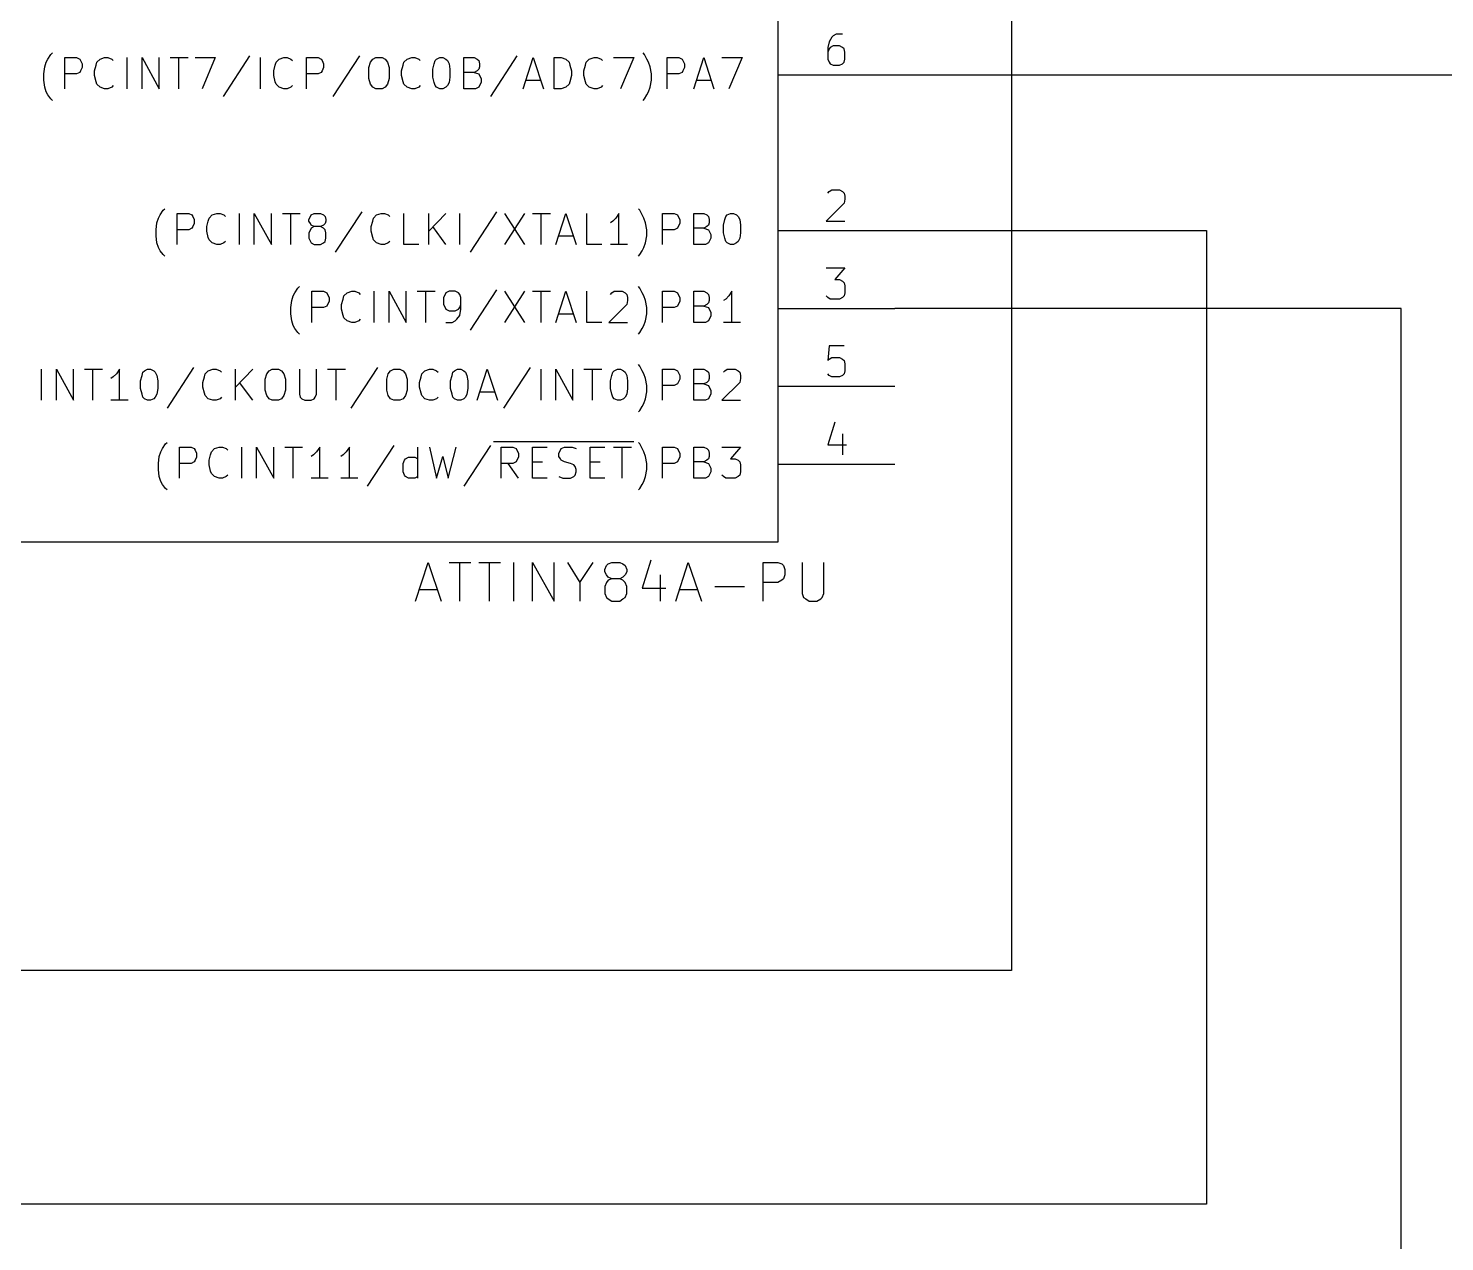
# Model space of a CAD drawing. Extents: x 10 to 287, y -200 to -10.
# Drawn here: x 186.39 to 232.56, y -132.03 to -92.47 of the extents above; entities that cross this region are included whole.
import ezdxf

# ---------------------------------------------------------------- set-up
doc = ezdxf.new("R2010")
doc.units = 0
doc.header["$MEASUREMENT"] = 0

msp = doc.modelspace()

# ---------------------------------------------------------------- linework, layer by layer
at = {"layer": 'Cyan 2'}
for p, q in [((186.919, -93.726), (186.969, -93.5736)), ((186.969, -93.5736), (187.02, -93.472)), ((187.02, -93.472), (187.122, -93.3196)), ((187.122, -93.3196), (187.173, -93.2688)), ((187.579, -94.4372), (187.579, -93.4212)), ((187.579, -93.4212), (187.96, -93.4212)), ((187.96, -93.4212), (188.062, -93.472)), ((188.062, -93.472), (188.087, -93.5228)), ((188.087, -93.5228), (188.138, -93.6244)), ((188.138, -93.6244), (188.138, -93.7514)), ((188.544, -93.853), (188.595, -93.6752)), ((188.595, -93.6752), (188.62, -93.5736)), ((188.62, -93.5736), (188.722, -93.472)), ((188.722, -93.472), (188.874, -93.4212)), ((188.874, -93.4212), (188.976, -93.4212)), ((188.976, -93.4212), (189.103, -93.472)), ((189.103, -93.472), (189.154, -93.5228)), ((189.611, -94.4372), (189.611, -93.4212)), ((190.094, -94.4372), (190.094, -93.4212)), ((190.094, -93.4212), (190.652, -94.4372)), ((190.652, -94.4372), (190.652, -93.4212)), ((191.008, -93.4212), (191.592, -93.4212)), ((191.287, -94.4372), (191.287, -93.4212)), ((191.821, -93.4212), (192.481, -93.4212)), ((192.481, -93.4212), (192.049, -94.4372)), ((193.599, -93.3704), (192.735, -94.6912)), ((193.954, -94.4372), (193.954, -93.4212)), ((194.386, -93.853), (194.437, -93.6752)), ((194.437, -93.6752), (194.462, -93.5736)), ((194.462, -93.5736), (194.564, -93.472)), ((194.564, -93.472), (194.716, -93.4212)), ((194.716, -93.4212), (194.818, -93.4212)), ((194.818, -93.4212), (194.945, -93.472)), ((194.945, -93.472), (194.996, -93.5228)), ((195.453, -94.4372), (195.453, -93.4212)), ((195.453, -93.4212), (195.834, -93.4212)), ((195.834, -93.4212), (195.936, -93.472)), ((195.936, -93.472), (195.961, -93.5228)), ((195.961, -93.5228), (196.012, -93.6244)), ((196.012, -93.6244), (196.012, -93.7514)), ((197.18, -93.3704), (196.317, -94.6912)), ((197.485, -93.7514), (197.536, -93.5736)), ((197.536, -93.5736), (197.612, -93.472)), ((197.612, -93.472), (197.714, -93.4212)), ((197.714, -93.4212), (197.917, -93.4212)), ((197.917, -93.4212), (198.018, -93.472)), ((198.018, -93.472), (198.095, -93.5736)), ((198.095, -93.5736), (198.145, -93.7514)), ((198.552, -93.853), (198.603, -93.6752)), ((198.603, -93.6752), (198.628, -93.5736)), ((198.628, -93.5736), (198.73, -93.472)), ((198.73, -93.472), (198.882, -93.4212)), ((198.882, -93.4212), (198.984, -93.4212)), ((198.984, -93.4212), (199.111, -93.472)), ((199.111, -93.472), (199.161, -93.5228)), ((199.568, -93.8022), (199.619, -93.6244)), ((199.619, -93.6244), (199.644, -93.5228)), ((199.644, -93.5228), (199.695, -93.472)), ((199.695, -93.472), (199.796, -93.4212)), ((199.796, -93.4212), (199.898, -93.4212)), ((199.898, -93.4212), (200, -93.472)), ((200, -93.472), (200.05, -93.5228)), ((200.05, -93.5228), (200.101, -93.6244)), ((200.101, -93.6244), (200.127, -93.8022)), ((200.584, -94.4372), (200.584, -93.4212)), ((200.584, -93.4212), (200.914, -93.4212)), ((200.914, -93.4212), (201.016, -93.472)), ((201.016, -93.472), (201.066, -93.5228)), ((201.066, -93.5228), (201.092, -93.6244)), ((201.092, -93.6244), (201.092, -93.726)), ((202.311, -93.3704), (201.447, -94.6912)), ((202.514, -94.4372), (202.844, -93.4212)), ((202.844, -93.4212), (203.175, -94.4372)), ((203.53, -94.4372), (203.53, -93.4212)), ((203.53, -93.4212), (203.759, -93.4212)), ((203.759, -93.4212), (203.911, -93.472)), ((203.911, -93.472), (204.013, -93.5736)), ((204.013, -93.5736), (204.038, -93.6752)), ((204.038, -93.6752), (204.089, -93.853)), ((204.495, -93.853), (204.546, -93.6752)), ((204.546, -93.6752), (204.572, -93.5736)), ((204.572, -93.5736), (204.673, -93.472)), ((204.673, -93.472), (204.826, -93.4212)), ((204.826, -93.4212), (204.927, -93.4212)), ((204.927, -93.4212), (205.054, -93.472)), ((205.054, -93.472), (205.105, -93.5228)), ((205.461, -93.4212), (206.121, -93.4212)), ((206.121, -93.4212), (205.689, -94.4372)), ((206.477, -93.3196), (206.426, -93.2688)), ((206.553, -93.472), (206.477, -93.3196)), ((206.604, -93.5736), (206.553, -93.472)), ((206.654, -93.726), (206.604, -93.5736)), ((207.213, -94.4372), (207.213, -93.4212)), ((207.213, -93.4212), (207.594, -93.4212)), ((207.594, -93.4212), (207.696, -93.472)), ((207.696, -93.472), (207.721, -93.5228)), ((207.721, -93.5228), (207.772, -93.6244)), ((207.772, -93.6244), (207.772, -93.7514)), ((208.077, -94.4372), (208.407, -93.4212)), ((208.407, -93.4212), (208.737, -94.4372)), ((208.991, -93.4212), (209.652, -93.4212)), ((209.652, -93.4212), (209.22, -94.4372)), ((186.893, -93.9546), (186.919, -93.726)), ((186.893, -94.1578), (186.893, -93.9546)), ((186.919, -94.3864), (186.893, -94.1578)), ((187.96, -93.9546), (187.579, -93.9546)), ((188.062, -93.9038), (187.96, -93.9546)), ((188.087, -93.853), (188.062, -93.9038)), ((188.138, -93.7514), (188.087, -93.853)), ((188.544, -94.0054), (188.544, -93.853)), ((188.595, -94.2086), (188.544, -94.0054)), ((194.386, -94.0054), (194.386, -93.853)), ((194.437, -94.2086), (194.386, -94.0054)), ((195.834, -93.9546), (195.453, -93.9546)), ((195.936, -93.9038), (195.834, -93.9546)), ((195.961, -93.853), (195.936, -93.9038)), ((196.012, -93.7514), (195.961, -93.853)), ((197.485, -94.107), (197.485, -93.7514)), ((197.536, -94.2848), (197.485, -94.107)), ((198.145, -94.107), (198.095, -94.2848)), ((198.145, -93.7514), (198.145, -94.107)), ((198.552, -94.0054), (198.552, -93.853)), ((198.603, -94.2086), (198.552, -94.0054)), ((199.568, -94.0562), (199.568, -93.8022)), ((199.619, -94.234), (199.568, -94.0562)), ((200.127, -94.0562), (200.101, -94.234)), ((200.127, -93.8022), (200.127, -94.0562)), ((200.914, -93.9038), (200.584, -93.9038)), ((201.016, -93.853), (200.914, -93.9038)), ((200.914, -93.9038), (201.066, -93.9546)), ((201.066, -93.8022), (201.016, -93.853)), ((201.092, -93.726), (201.066, -93.8022)), ((201.066, -93.9546), (201.092, -94.0054)), ((201.092, -94.0054), (201.143, -94.107)), ((201.143, -94.107), (201.143, -94.234)), ((202.616, -94.1578), (203.098, -94.1578)), ((204.089, -94.0054), (204.038, -94.2086)), ((204.089, -93.853), (204.089, -94.0054)), ((204.495, -94.0054), (204.495, -93.853)), ((204.546, -94.2086), (204.495, -94.0054)), ((206.705, -93.9546), (206.654, -93.726)), ((206.654, -94.3864), (206.705, -94.1578)), ((206.705, -94.1578), (206.705, -93.9546)), ((207.594, -93.9546), (207.213, -93.9546)), ((207.696, -93.9038), (207.594, -93.9546)), ((207.721, -93.853), (207.696, -93.9038)), ((207.772, -93.7514), (207.721, -93.853)), ((208.178, -94.1578), (208.661, -94.1578)), ((186.969, -94.5388), (186.919, -94.3864)), ((187.02, -94.6404), (186.969, -94.5388)), ((187.122, -94.7674), (187.02, -94.6404)), ((188.62, -94.2848), (188.595, -94.2086)), ((188.722, -94.3864), (188.62, -94.2848)), ((188.874, -94.4372), (188.722, -94.3864)), ((188.976, -94.4372), (188.874, -94.4372)), ((189.103, -94.3864), (188.976, -94.4372)), ((189.154, -94.3356), (189.103, -94.3864)), ((194.462, -94.2848), (194.437, -94.2086)), ((194.564, -94.3864), (194.462, -94.2848)), ((194.716, -94.4372), (194.564, -94.3864)), ((194.818, -94.4372), (194.716, -94.4372)), ((194.945, -94.3864), (194.818, -94.4372)), ((194.996, -94.3356), (194.945, -94.3864)), ((197.612, -94.3864), (197.536, -94.2848)), ((197.714, -94.4372), (197.612, -94.3864)), ((197.917, -94.4372), (197.714, -94.4372)), ((198.018, -94.3864), (197.917, -94.4372)), ((198.095, -94.2848), (198.018, -94.3864)), ((198.628, -94.2848), (198.603, -94.2086)), ((198.73, -94.3864), (198.628, -94.2848)), ((198.882, -94.4372), (198.73, -94.3864)), ((198.984, -94.4372), (198.882, -94.4372)), ((199.111, -94.3864), (198.984, -94.4372)), ((199.161, -94.3356), (199.111, -94.3864)), ((199.644, -94.3356), (199.619, -94.234)), ((199.695, -94.3864), (199.644, -94.3356)), ((199.796, -94.4372), (199.695, -94.3864)), ((199.898, -94.4372), (199.796, -94.4372)), ((200, -94.3864), (199.898, -94.4372)), ((200.05, -94.3356), (200, -94.3864)), ((200.101, -94.234), (200.05, -94.3356)), ((200.965, -94.4372), (200.584, -94.4372)), ((201.066, -94.3864), (200.965, -94.4372)), ((201.092, -94.3356), (201.066, -94.3864)), ((201.143, -94.234), (201.092, -94.3356)), ((203.759, -94.4372), (203.53, -94.4372)), ((203.911, -94.3864), (203.759, -94.4372)), ((204.013, -94.2848), (203.911, -94.3864)), ((204.038, -94.2086), (204.013, -94.2848)), ((204.572, -94.2848), (204.546, -94.2086)), ((204.673, -94.3864), (204.572, -94.2848)), ((204.826, -94.4372), (204.673, -94.3864)), ((204.927, -94.4372), (204.826, -94.4372)), ((205.054, -94.3864), (204.927, -94.4372)), ((205.105, -94.3356), (205.054, -94.3864)), ((206.477, -94.7674), (206.553, -94.6404)), ((206.553, -94.6404), (206.604, -94.5388)), ((206.604, -94.5388), (206.654, -94.3864)), ((187.173, -94.8182), (187.122, -94.7674)), ((206.426, -94.8182), (206.477, -94.7674)), ((190.576, -98.806), (190.627, -98.6536)), ((190.627, -98.6536), (190.678, -98.552)), ((190.678, -98.552), (190.779, -98.3996)), ((190.779, -98.3996), (190.83, -98.3488)), ((191.237, -99.5172), (191.237, -98.5012)), ((191.237, -98.5012), (191.618, -98.5012)), ((191.618, -98.5012), (191.719, -98.552)), ((191.719, -98.552), (191.745, -98.6028)), ((191.745, -98.6028), (191.795, -98.7044)), ((191.795, -98.7044), (191.795, -98.8314)), ((192.202, -98.933), (192.253, -98.7552)), ((192.253, -98.7552), (192.278, -98.6536)), ((192.278, -98.6536), (192.38, -98.552)), ((192.38, -98.552), (192.532, -98.5012)), ((192.532, -98.5012), (192.634, -98.5012)), ((192.634, -98.5012), (192.761, -98.552)), ((192.761, -98.552), (192.811, -98.6028)), ((193.269, -99.5172), (193.269, -98.5012)), ((193.751, -99.5172), (193.751, -98.5012)), ((193.751, -98.5012), (194.31, -99.5172)), ((194.31, -99.5172), (194.31, -98.5012)), ((194.666, -98.5012), (195.25, -98.5012)), ((194.945, -99.5172), (194.945, -98.5012)), ((195.529, -98.7044), (195.58, -98.6028)), ((195.529, -98.7552), (195.529, -98.7044)), ((195.58, -98.8314), (195.529, -98.7552)), ((195.58, -98.6028), (195.605, -98.552)), ((195.605, -98.552), (195.707, -98.5012)), ((195.707, -98.5012), (195.91, -98.5012)), ((195.91, -98.5012), (196.012, -98.552)), ((196.012, -98.552), (196.063, -98.6028)), ((196.063, -98.6028), (196.088, -98.7044)), ((196.088, -98.7552), (196.063, -98.8314)), ((196.088, -98.7044), (196.088, -98.7552)), ((197.256, -98.4504), (196.393, -99.7712)), ((197.561, -98.933), (197.612, -98.7552)), ((197.612, -98.7552), (197.637, -98.6536)), ((197.637, -98.6536), (197.739, -98.552)), ((197.739, -98.552), (197.891, -98.5012)), ((197.891, -98.5012), (197.993, -98.5012)), ((197.993, -98.5012), (198.12, -98.552)), ((198.12, -98.552), (198.171, -98.6028)), ((198.628, -99.5172), (198.628, -98.5012)), ((199.441, -99.5172), (199.441, -98.5012)), ((200, -98.5012), (199.441, -99.0854)), ((200.457, -99.5172), (200.457, -98.5012)), ((201.651, -98.4504), (200.787, -99.7712)), ((201.905, -98.5012), (202.565, -99.5172)), ((202.565, -98.5012), (201.905, -99.5172)), ((202.819, -98.5012), (203.403, -98.5012)), ((203.098, -99.5172), (203.098, -98.5012)), ((203.581, -99.5172), (203.911, -98.5012)), ((203.911, -98.5012), (204.241, -99.5172)), ((204.597, -99.5172), (204.597, -98.5012)), ((205.435, -98.7552), (205.359, -98.806)), ((205.537, -98.6536), (205.435, -98.7552)), ((205.638, -98.5012), (205.537, -98.6536)), ((205.638, -99.5172), (205.638, -98.5012)), ((206.324, -98.3996), (206.273, -98.3488)), ((206.4, -98.552), (206.324, -98.3996)), ((206.451, -98.6536), (206.4, -98.552)), ((206.502, -98.806), (206.451, -98.6536)), ((207.061, -99.5172), (207.061, -98.5012)), ((207.061, -98.5012), (207.442, -98.5012)), ((207.442, -98.5012), (207.543, -98.552)), ((207.543, -98.552), (207.569, -98.6028)), ((207.569, -98.6028), (207.62, -98.7044)), ((207.62, -98.7044), (207.62, -98.8314)), ((208.077, -99.5172), (208.077, -98.5012)), ((208.077, -98.5012), (208.407, -98.5012)), ((208.407, -98.5012), (208.509, -98.552)), ((208.509, -98.552), (208.559, -98.6028)), ((208.559, -98.6028), (208.585, -98.7044)), ((208.585, -98.7044), (208.585, -98.806)), ((209.042, -98.8822), (209.093, -98.7044)), ((209.093, -98.7044), (209.118, -98.6028)), ((209.118, -98.6028), (209.169, -98.552)), ((209.169, -98.552), (209.271, -98.5012)), ((209.271, -98.5012), (209.372, -98.5012)), ((209.372, -98.5012), (209.474, -98.552)), ((209.474, -98.552), (209.525, -98.6028)), ((209.525, -98.6028), (209.575, -98.7044)), ((209.575, -98.7044), (209.601, -98.8822)), ((190.551, -99.0346), (190.576, -98.806)), ((190.551, -99.2378), (190.551, -99.0346)), ((190.576, -99.4664), (190.551, -99.2378)), ((191.618, -99.0346), (191.237, -99.0346)), ((191.719, -98.9838), (191.618, -99.0346)), ((191.745, -98.933), (191.719, -98.9838)), ((191.795, -98.8314), (191.745, -98.933)), ((192.202, -99.0854), (192.202, -98.933)), ((192.253, -99.2886), (192.202, -99.0854)), ((195.58, -99.0346), (195.529, -99.1362)), ((195.529, -99.1362), (195.529, -99.314)), ((195.605, -98.8822), (195.58, -98.8314)), ((195.605, -98.9838), (195.58, -99.0346)), ((195.707, -98.933), (195.605, -98.8822)), ((195.707, -98.933), (195.605, -98.9838)), ((195.91, -98.933), (195.707, -98.933)), ((196.012, -98.8822), (195.91, -98.933)), ((196.012, -98.9838), (195.91, -98.933)), ((196.063, -98.8314), (196.012, -98.8822)), ((196.063, -99.0346), (196.012, -98.9838)), ((196.088, -99.1362), (196.063, -99.0346)), ((196.088, -99.314), (196.088, -99.1362)), ((197.561, -99.0854), (197.561, -98.933)), ((197.612, -99.2886), (197.561, -99.0854)), ((200, -99.5172), (199.568, -98.933)), ((203.683, -99.2378), (204.165, -99.2378)), ((206.553, -99.0346), (206.502, -98.806)), ((206.502, -99.4664), (206.553, -99.2378)), ((206.553, -99.2378), (206.553, -99.0346)), ((207.442, -99.0346), (207.061, -99.0346)), ((207.543, -98.9838), (207.442, -99.0346)), ((207.569, -98.933), (207.543, -98.9838)), ((207.62, -98.8314), (207.569, -98.933)), ((208.407, -98.9838), (208.077, -98.9838)), ((208.509, -98.933), (208.407, -98.9838)), ((208.407, -98.9838), (208.559, -99.0346)), ((208.559, -98.8822), (208.509, -98.933)), ((208.585, -98.806), (208.559, -98.8822)), ((208.559, -99.0346), (208.585, -99.0854)), ((208.585, -99.0854), (208.636, -99.187)), ((208.636, -99.187), (208.636, -99.314)), ((209.042, -99.1362), (209.042, -98.8822)), ((209.093, -99.314), (209.042, -99.1362)), ((209.601, -99.1362), (209.575, -99.314)), ((209.601, -98.8822), (209.601, -99.1362)), ((190.627, -99.6188), (190.576, -99.4664)), ((190.678, -99.7204), (190.627, -99.6188)), ((190.779, -99.8474), (190.678, -99.7204)), ((192.278, -99.3648), (192.253, -99.2886)), ((192.38, -99.4664), (192.278, -99.3648)), ((192.532, -99.5172), (192.38, -99.4664)), ((192.634, -99.5172), (192.532, -99.5172)), ((192.761, -99.4664), (192.634, -99.5172)), ((192.811, -99.4156), (192.761, -99.4664)), ((195.529, -99.314), (195.58, -99.4156)), ((195.58, -99.4156), (195.605, -99.4664)), ((195.605, -99.4664), (195.707, -99.5172)), ((195.707, -99.5172), (195.91, -99.5172)), ((195.91, -99.5172), (196.012, -99.4664)), ((196.012, -99.4664), (196.063, -99.4156)), ((196.063, -99.4156), (196.088, -99.314)), ((197.637, -99.3648), (197.612, -99.2886)), ((197.739, -99.4664), (197.637, -99.3648)), ((197.891, -99.5172), (197.739, -99.4664)), ((197.993, -99.5172), (197.891, -99.5172)), ((198.12, -99.4664), (197.993, -99.5172)), ((198.171, -99.4156), (198.12, -99.4664)), ((199.111, -99.5172), (198.628, -99.5172)), ((205.08, -99.5172), (204.597, -99.5172)), ((205.918, -99.5172), (205.359, -99.5172)), ((206.324, -99.8474), (206.4, -99.7204)), ((206.4, -99.7204), (206.451, -99.6188)), ((206.451, -99.6188), (206.502, -99.4664)), ((208.458, -99.5172), (208.077, -99.5172)), ((208.559, -99.4664), (208.458, -99.5172)), ((208.585, -99.4156), (208.559, -99.4664)), ((208.636, -99.314), (208.585, -99.4156)), ((209.118, -99.4156), (209.093, -99.314)), ((209.169, -99.4664), (209.118, -99.4156)), ((209.271, -99.5172), (209.169, -99.4664)), ((209.372, -99.5172), (209.271, -99.5172)), ((209.474, -99.4664), (209.372, -99.5172)), ((209.525, -99.4156), (209.474, -99.4664)), ((209.575, -99.314), (209.525, -99.4156)), ((190.83, -99.8982), (190.779, -99.8474)), ((206.273, -99.8982), (206.324, -99.8474)), ((195.021, -101.194), (195.072, -101.092)), ((195.072, -101.092), (195.174, -100.94)), ((195.174, -100.94), (195.224, -100.889)), ((195.631, -102.057), (195.631, -101.041)), ((195.631, -101.041), (196.012, -101.041)), ((196.012, -101.041), (196.113, -101.092)), ((196.113, -101.092), (196.139, -101.143)), ((196.672, -101.194), (196.774, -101.092)), ((196.774, -101.092), (196.926, -101.041)), ((196.926, -101.041), (197.028, -101.041)), ((197.028, -101.041), (197.155, -101.092)), ((197.155, -101.092), (197.206, -101.143)), ((197.663, -102.057), (197.663, -101.041)), ((198.145, -102.057), (198.145, -101.041)), ((198.145, -101.041), (198.704, -102.057)), ((198.704, -102.057), (198.704, -101.041)), ((199.06, -101.041), (199.644, -101.041)), ((199.339, -102.057), (199.339, -101.041)), ((200, -101.092), (199.974, -101.143)), ((200.101, -101.041), (200, -101.092)), ((200.304, -101.041), (200.101, -101.041)), ((200.406, -101.092), (200.304, -101.041)), ((200.457, -101.143), (200.406, -101.092)), ((201.651, -100.99), (200.787, -102.311)), ((201.905, -101.041), (202.565, -102.057)), ((202.565, -101.041), (201.905, -102.057)), ((202.819, -101.041), (203.403, -101.041)), ((203.098, -102.057), (203.098, -101.041)), ((203.581, -102.057), (203.911, -101.041)), ((203.911, -101.041), (204.241, -102.057)), ((204.597, -102.057), (204.597, -101.041)), ((205.359, -101.143), (205.41, -101.092)), ((205.41, -101.092), (205.486, -101.041)), ((205.486, -101.041), (205.74, -101.041)), ((205.74, -101.041), (205.842, -101.092)), ((205.842, -101.092), (205.892, -101.143)), ((206.324, -100.94), (206.273, -100.889)), ((206.4, -101.092), (206.324, -100.94)), ((206.451, -101.194), (206.4, -101.092)), ((207.061, -102.057), (207.061, -101.041)), ((207.061, -101.041), (207.442, -101.041)), ((207.442, -101.041), (207.543, -101.092)), ((207.543, -101.092), (207.569, -101.143)), ((208.077, -102.057), (208.077, -101.041)), ((208.077, -101.041), (208.407, -101.041)), ((208.407, -101.041), (208.509, -101.092)), ((208.509, -101.092), (208.559, -101.143)), ((209.321, -101.041), (209.22, -101.194)), ((209.321, -102.057), (209.321, -101.041)), ((194.945, -101.575), (194.97, -101.346)), ((194.97, -101.346), (195.021, -101.194)), ((196.113, -101.524), (196.012, -101.575)), ((196.139, -101.473), (196.113, -101.524)), ((196.139, -101.143), (196.19, -101.244)), ((196.19, -101.371), (196.139, -101.473)), ((196.19, -101.244), (196.19, -101.371)), ((196.596, -101.473), (196.647, -101.295)), ((196.596, -101.625), (196.596, -101.473)), ((196.647, -101.295), (196.672, -101.194)), ((199.974, -101.143), (199.923, -101.244)), ((199.923, -101.244), (199.923, -101.473)), ((199.923, -101.473), (199.974, -101.575)), ((200.482, -101.244), (200.457, -101.143)), ((200.457, -101.575), (200.482, -101.473)), ((200.482, -101.625), (200.482, -101.244)), ((205.892, -101.473), (205.308, -102.057)), ((205.892, -101.143), (205.918, -101.244)), ((205.918, -101.346), (205.892, -101.473)), ((205.918, -101.244), (205.918, -101.346)), ((206.502, -101.346), (206.451, -101.194)), ((206.553, -101.575), (206.502, -101.346)), ((207.543, -101.524), (207.442, -101.575)), ((207.569, -101.473), (207.543, -101.524)), ((207.569, -101.143), (207.62, -101.244)), ((207.62, -101.371), (207.569, -101.473)), ((207.62, -101.244), (207.62, -101.371)), ((208.407, -101.524), (208.077, -101.524)), ((208.509, -101.473), (208.407, -101.524)), ((208.407, -101.524), (208.559, -101.575)), ((208.559, -101.422), (208.509, -101.473)), ((208.559, -101.143), (208.585, -101.244)), ((208.585, -101.346), (208.559, -101.422)), ((208.585, -101.244), (208.585, -101.346)), ((209.118, -101.295), (209.042, -101.346)), ((209.22, -101.194), (209.118, -101.295)), ((194.945, -101.778), (194.945, -101.575)), ((194.97, -102.006), (194.945, -101.778)), ((195.021, -102.159), (194.97, -102.006)), ((196.012, -101.575), (195.631, -101.575)), ((196.647, -101.829), (196.596, -101.625)), ((196.672, -101.905), (196.647, -101.829)), ((196.774, -102.006), (196.672, -101.905)), ((196.926, -102.057), (196.774, -102.006)), ((197.155, -102.006), (197.028, -102.057)), ((197.206, -101.956), (197.155, -102.006)), ((199.974, -101.575), (200, -101.625)), ((200, -101.625), (200.101, -101.676)), ((200.101, -101.676), (200.304, -101.676)), ((200.203, -102.057), (200.304, -102.006)), ((200.304, -101.676), (200.406, -101.625)), ((200.304, -102.006), (200.355, -101.956)), ((200.355, -101.956), (200.457, -101.829)), ((200.406, -101.625), (200.457, -101.575)), ((200.457, -101.829), (200.482, -101.625)), ((203.683, -101.778), (204.165, -101.778)), ((206.451, -102.159), (206.502, -102.006)), ((206.502, -102.006), (206.553, -101.778)), ((206.553, -101.778), (206.553, -101.575)), ((207.442, -101.575), (207.061, -101.575)), ((208.559, -102.006), (208.458, -102.057)), ((208.559, -101.575), (208.585, -101.625)), ((208.585, -101.956), (208.559, -102.006)), ((208.585, -101.625), (208.636, -101.727)), ((208.636, -101.854), (208.585, -101.956)), ((208.636, -101.727), (208.636, -101.854)), ((195.072, -102.26), (195.021, -102.159)), ((195.174, -102.387), (195.072, -102.26)), ((195.224, -102.438), (195.174, -102.387)), ((197.028, -102.057), (196.926, -102.057)), ((200, -102.057), (200.203, -102.057)), ((205.08, -102.057), (204.597, -102.057)), ((205.308, -102.057), (205.918, -102.057)), ((206.273, -102.438), (206.324, -102.387)), ((206.324, -102.387), (206.4, -102.26)), ((206.4, -102.26), (206.451, -102.159)), ((208.458, -102.057), (208.077, -102.057)), ((209.601, -102.057), (209.042, -102.057)), ((186.817, -104.597), (186.817, -103.581)), ((187.3, -104.597), (187.3, -103.581)), ((187.3, -103.581), (187.858, -104.597)), ((187.858, -104.597), (187.858, -103.581)), ((188.214, -103.581), (188.798, -103.581)), ((188.493, -104.597), (188.493, -103.581)), ((189.154, -103.835), (189.078, -103.886)), ((189.255, -103.734), (189.154, -103.835)), ((189.357, -103.581), (189.255, -103.734)), ((189.357, -104.597), (189.357, -103.581)), ((190.043, -103.962), (190.094, -103.784)), ((190.094, -103.784), (190.119, -103.683)), ((190.119, -103.683), (190.17, -103.632)), ((190.17, -103.632), (190.271, -103.581)), ((190.271, -103.581), (190.373, -103.581)), ((190.373, -103.581), (190.475, -103.632)), ((190.475, -103.632), (190.525, -103.683)), ((190.525, -103.683), (190.576, -103.784)), ((190.576, -103.784), (190.602, -103.962)), ((191.77, -103.53), (190.906, -104.851)), ((192.075, -104.013), (192.126, -103.835)), ((192.126, -103.835), (192.151, -103.734)), ((192.151, -103.734), (192.253, -103.632)), ((192.253, -103.632), (192.405, -103.581)), ((192.405, -103.581), (192.507, -103.581)), ((192.507, -103.581), (192.634, -103.632)), ((192.634, -103.632), (192.684, -103.683)), ((193.142, -104.597), (193.142, -103.581)), ((193.7, -103.581), (193.142, -104.165)), ((194.107, -103.911), (194.158, -103.734)), ((194.158, -103.734), (194.234, -103.632)), ((194.234, -103.632), (194.335, -103.581)), ((194.335, -103.581), (194.539, -103.581)), ((194.539, -103.581), (194.64, -103.632)), ((194.64, -103.632), (194.716, -103.734)), ((194.716, -103.734), (194.767, -103.911)), ((195.224, -103.581), (195.224, -104.394)), ((195.783, -104.394), (195.783, -103.581)), ((196.139, -103.581), (196.723, -103.581)), ((196.418, -104.597), (196.418, -103.581)), ((197.764, -103.53), (196.901, -104.851)), ((198.069, -103.911), (198.12, -103.734)), ((198.12, -103.734), (198.196, -103.632)), ((198.196, -103.632), (198.298, -103.581)), ((198.298, -103.581), (198.501, -103.581)), ((198.501, -103.581), (198.603, -103.632)), ((198.603, -103.632), (198.679, -103.734)), ((198.679, -103.734), (198.73, -103.911)), ((199.136, -104.013), (199.187, -103.835)), ((199.187, -103.835), (199.212, -103.734)), ((199.212, -103.734), (199.314, -103.632)), ((199.314, -103.632), (199.466, -103.581)), ((199.466, -103.581), (199.568, -103.581)), ((199.568, -103.581), (199.695, -103.632)), ((199.695, -103.632), (199.746, -103.683)), ((200.152, -103.962), (200.203, -103.784)), ((200.203, -103.784), (200.228, -103.683)), ((200.228, -103.683), (200.279, -103.632)), ((200.279, -103.632), (200.381, -103.581)), ((200.381, -103.581), (200.482, -103.581)), ((200.482, -103.581), (200.584, -103.632)), ((200.584, -103.632), (200.635, -103.683)), ((200.635, -103.683), (200.685, -103.784)), ((200.685, -103.784), (200.711, -103.962)), ((201.016, -104.597), (201.346, -103.581)), ((201.346, -103.581), (201.676, -104.597)), ((202.743, -103.53), (201.879, -104.851)), ((203.098, -104.597), (203.098, -103.581)), ((203.581, -104.597), (203.581, -103.581)), ((203.581, -103.581), (204.14, -104.597)), ((204.14, -104.597), (204.14, -103.581)), ((204.495, -103.581), (205.08, -103.581)), ((204.775, -104.597), (204.775, -103.581)), ((205.359, -103.962), (205.41, -103.784)), ((205.41, -103.784), (205.435, -103.683)), ((205.435, -103.683), (205.486, -103.632)), ((205.486, -103.632), (205.588, -103.581)), ((205.588, -103.581), (205.689, -103.581)), ((205.689, -103.581), (205.791, -103.632)), ((205.791, -103.632), (205.842, -103.683)), ((205.842, -103.683), (205.892, -103.784)), ((205.892, -103.784), (205.918, -103.962)), ((206.324, -103.48), (206.273, -103.429)), ((206.4, -103.632), (206.324, -103.48)), ((206.451, -103.734), (206.4, -103.632)), ((206.502, -103.886), (206.451, -103.734)), ((207.061, -104.597), (207.061, -103.581)), ((207.061, -103.581), (207.442, -103.581)), ((207.442, -103.581), (207.543, -103.632)), ((207.543, -103.632), (207.569, -103.683)), ((207.569, -103.683), (207.62, -103.784)), ((207.62, -103.784), (207.62, -103.911)), ((208.077, -104.597), (208.077, -103.581)), ((208.077, -103.581), (208.407, -103.581)), ((208.407, -103.581), (208.509, -103.632)), ((208.509, -103.632), (208.559, -103.683)), ((208.559, -103.683), (208.585, -103.784)), ((208.585, -103.784), (208.585, -103.886)), ((209.042, -103.683), (209.093, -103.632)), ((209.093, -103.632), (209.169, -103.581)), ((209.169, -103.581), (209.423, -103.581)), ((209.423, -103.581), (209.525, -103.632)), ((209.525, -103.632), (209.575, -103.683)), ((209.575, -103.683), (209.601, -103.784)), ((209.601, -103.784), (209.601, -103.886)), ((190.043, -104.216), (190.043, -103.962)), ((190.094, -104.394), (190.043, -104.216)), ((190.602, -104.216), (190.576, -104.394)), ((190.602, -103.962), (190.602, -104.216)), ((192.075, -104.165), (192.075, -104.013)), ((192.126, -104.369), (192.075, -104.165)), ((193.7, -104.597), (193.269, -104.013)), ((194.107, -104.267), (194.107, -103.911)), ((194.158, -104.445), (194.107, -104.267)), ((194.767, -104.267), (194.716, -104.445)), ((194.767, -103.911), (194.767, -104.267)), ((198.069, -104.267), (198.069, -103.911)), ((198.12, -104.445), (198.069, -104.267)), ((198.73, -104.267), (198.679, -104.445)), ((198.73, -103.911), (198.73, -104.267)), ((199.136, -104.165), (199.136, -104.013)), ((199.187, -104.369), (199.136, -104.165)), ((200.152, -104.216), (200.152, -103.962)), ((200.203, -104.394), (200.152, -104.216)), ((200.711, -104.216), (200.685, -104.394)), ((200.711, -103.962), (200.711, -104.216)), ((201.117, -104.318), (201.6, -104.318)), ((205.359, -104.216), (205.359, -103.962)), ((205.41, -104.394), (205.359, -104.216)), ((205.918, -104.216), (205.892, -104.394)), ((205.918, -103.962), (205.918, -104.216)), ((206.553, -104.115), (206.502, -103.886)), ((206.502, -104.546), (206.553, -104.318)), ((206.553, -104.318), (206.553, -104.115)), ((207.442, -104.115), (207.061, -104.115)), ((207.543, -104.064), (207.442, -104.115)), ((207.569, -104.013), (207.543, -104.064)), ((207.62, -103.911), (207.569, -104.013)), ((208.407, -104.064), (208.077, -104.064)), ((208.509, -104.013), (208.407, -104.064)), ((208.407, -104.064), (208.559, -104.115)), ((208.559, -103.962), (208.509, -104.013)), ((208.585, -103.886), (208.559, -103.962)), ((208.559, -104.115), (208.585, -104.165)), ((208.585, -104.165), (208.636, -104.267)), ((208.636, -104.267), (208.636, -104.394)), ((209.575, -104.013), (208.991, -104.597)), ((209.601, -103.886), (209.575, -104.013)), ((189.636, -104.597), (189.078, -104.597)), ((190.119, -104.496), (190.094, -104.394)), ((190.17, -104.546), (190.119, -104.496)), ((190.271, -104.597), (190.17, -104.546)), ((190.373, -104.597), (190.271, -104.597)), ((190.475, -104.546), (190.373, -104.597)), ((190.525, -104.496), (190.475, -104.546)), ((190.576, -104.394), (190.525, -104.496)), ((192.151, -104.445), (192.126, -104.369)), ((192.253, -104.546), (192.151, -104.445)), ((192.405, -104.597), (192.253, -104.546)), ((192.507, -104.597), (192.405, -104.597)), ((192.634, -104.546), (192.507, -104.597)), ((192.684, -104.496), (192.634, -104.546)), ((194.234, -104.546), (194.158, -104.445)), ((194.335, -104.597), (194.234, -104.546)), ((194.539, -104.597), (194.335, -104.597)), ((194.64, -104.546), (194.539, -104.597)), ((194.716, -104.445), (194.64, -104.546)), ((195.224, -104.394), (195.25, -104.496)), ((195.25, -104.496), (195.301, -104.546)), ((195.301, -104.546), (195.402, -104.597)), ((195.402, -104.597), (195.605, -104.597)), ((195.605, -104.597), (195.707, -104.546)), ((195.707, -104.546), (195.732, -104.496)), ((195.732, -104.496), (195.783, -104.394)), ((198.196, -104.546), (198.12, -104.445)), ((198.298, -104.597), (198.196, -104.546)), ((198.501, -104.597), (198.298, -104.597)), ((198.603, -104.546), (198.501, -104.597)), ((198.679, -104.445), (198.603, -104.546)), ((199.212, -104.445), (199.187, -104.369)), ((199.314, -104.546), (199.212, -104.445)), ((199.466, -104.597), (199.314, -104.546)), ((199.568, -104.597), (199.466, -104.597)), ((199.695, -104.546), (199.568, -104.597)), ((199.746, -104.496), (199.695, -104.546)), ((200.228, -104.496), (200.203, -104.394)), ((200.279, -104.546), (200.228, -104.496)), ((200.381, -104.597), (200.279, -104.546)), ((200.482, -104.597), (200.381, -104.597)), ((200.584, -104.546), (200.482, -104.597)), ((200.635, -104.496), (200.584, -104.546)), ((200.685, -104.394), (200.635, -104.496)), ((205.435, -104.496), (205.41, -104.394)), ((205.486, -104.546), (205.435, -104.496)), ((205.588, -104.597), (205.486, -104.546)), ((205.689, -104.597), (205.588, -104.597)), ((205.791, -104.546), (205.689, -104.597)), ((205.842, -104.496), (205.791, -104.546)), ((205.892, -104.394), (205.842, -104.496)), ((206.324, -104.927), (206.4, -104.8)), ((206.4, -104.8), (206.451, -104.699)), ((206.451, -104.699), (206.502, -104.546)), ((208.458, -104.597), (208.077, -104.597)), ((208.559, -104.546), (208.458, -104.597)), ((208.585, -104.496), (208.559, -104.546)), ((208.636, -104.394), (208.585, -104.496)), ((208.991, -104.597), (209.601, -104.597)), ((206.273, -104.978), (206.324, -104.927)), ((190.703, -106.274), (190.754, -106.172)), ((190.754, -106.172), (190.856, -106.02)), ((190.856, -106.02), (190.906, -105.969)), ((191.313, -107.137), (191.313, -106.121)), ((191.313, -106.121), (191.694, -106.121)), ((191.694, -106.121), (191.795, -106.172)), ((191.795, -106.172), (191.821, -106.223)), ((192.354, -106.274), (192.456, -106.172)), ((192.456, -106.172), (192.608, -106.121)), ((192.608, -106.121), (192.71, -106.121)), ((192.71, -106.121), (192.837, -106.172)), ((192.837, -106.172), (192.888, -106.223)), ((193.345, -107.137), (193.345, -106.121)), ((193.827, -107.137), (193.827, -106.121)), ((193.827, -106.121), (194.386, -107.137)), ((194.386, -107.137), (194.386, -106.121)), ((194.742, -106.121), (195.326, -106.121)), ((195.021, -107.137), (195.021, -106.121)), ((195.885, -106.121), (195.783, -106.274)), ((195.885, -107.137), (195.885, -106.121)), ((196.85, -106.121), (196.748, -106.274)), ((196.85, -107.137), (196.85, -106.121)), ((198.298, -106.07), (197.434, -107.391)), ((199.085, -107.137), (199.085, -106.121)), ((199.466, -106.121), (199.695, -107.137)), ((200.076, -107.137), (200.33, -106.121)), ((201.447, -106.07), (200.584, -107.391)), ((201.549, -105.943), (206.121, -105.943)), ((201.803, -107.137), (201.803, -106.121)), ((201.803, -106.121), (202.184, -106.121)), ((202.184, -106.121), (202.286, -106.172)), ((202.286, -106.172), (202.311, -106.223)), ((202.819, -107.137), (202.819, -106.121)), ((202.819, -106.121), (203.302, -106.121)), ((203.733, -106.223), (203.759, -106.172)), ((203.759, -106.172), (203.86, -106.121)), ((203.86, -106.121), (204.114, -106.121)), ((204.114, -106.121), (204.241, -106.172)), ((204.699, -107.137), (204.699, -106.121)), ((204.699, -106.121), (205.181, -106.121)), ((205.461, -106.121), (206.045, -106.121)), ((205.74, -107.137), (205.74, -106.121)), ((206.324, -106.02), (206.273, -105.969)), ((206.4, -106.172), (206.324, -106.02)), ((206.451, -106.274), (206.4, -106.172)), ((207.061, -107.137), (207.061, -106.121)), ((207.061, -106.121), (207.442, -106.121)), ((207.442, -106.121), (207.543, -106.172)), ((207.543, -106.172), (207.569, -106.223)), ((208.077, -107.137), (208.077, -106.121)), ((208.077, -106.121), (208.407, -106.121)), ((208.407, -106.121), (208.509, -106.172)), ((208.509, -106.172), (208.559, -106.223)), ((208.991, -106.121), (209.601, -106.121)), ((209.601, -106.121), (209.271, -106.502)), ((190.627, -106.655), (190.652, -106.426)), ((190.652, -106.426), (190.703, -106.274)), ((191.795, -106.604), (191.694, -106.655)), ((191.821, -106.553), (191.795, -106.604)), ((191.821, -106.223), (191.872, -106.324)), ((191.872, -106.451), (191.821, -106.553)), ((191.872, -106.324), (191.872, -106.451)), ((192.278, -106.553), (192.329, -106.375)), ((192.278, -106.705), (192.278, -106.553)), ((192.329, -106.375), (192.354, -106.274)), ((195.682, -106.375), (195.605, -106.426)), ((195.783, -106.274), (195.682, -106.375)), ((196.647, -106.375), (196.571, -106.426)), ((196.748, -106.274), (196.647, -106.375)), ((198.603, -106.655), (198.653, -106.553)), ((198.653, -106.553), (198.679, -106.502)), ((198.679, -106.502), (198.78, -106.451)), ((198.78, -106.451), (198.984, -106.451)), ((198.984, -106.451), (199.085, -106.502)), ((199.695, -107.137), (199.898, -106.426)), ((199.898, -106.426), (200.076, -107.137)), ((202.286, -106.604), (202.184, -106.655)), ((202.311, -106.553), (202.286, -106.604)), ((202.311, -106.223), (202.362, -106.324)), ((202.362, -106.451), (202.311, -106.553)), ((202.362, -106.324), (202.362, -106.451)), ((202.819, -106.604), (203.149, -106.604)), ((203.683, -106.324), (203.733, -106.223)), ((203.683, -106.426), (203.683, -106.324)), ((203.733, -106.502), (203.683, -106.426)), ((203.759, -106.553), (203.733, -106.502)), ((203.86, -106.604), (203.759, -106.553)), ((204.064, -106.655), (203.86, -106.604)), ((204.699, -106.604), (205.029, -106.604)), ((206.502, -106.426), (206.451, -106.274)), ((206.553, -106.655), (206.502, -106.426)), ((207.543, -106.604), (207.442, -106.655)), ((207.569, -106.553), (207.543, -106.604)), ((207.569, -106.223), (207.62, -106.324)), ((207.62, -106.451), (207.569, -106.553)), ((207.62, -106.324), (207.62, -106.451)), ((208.407, -106.604), (208.077, -106.604)), ((208.509, -106.553), (208.407, -106.604)), ((208.407, -106.604), (208.559, -106.655)), ((208.559, -106.502), (208.509, -106.553)), ((208.559, -106.223), (208.585, -106.324)), ((208.585, -106.426), (208.559, -106.502)), ((208.585, -106.324), (208.585, -106.426)), ((209.271, -106.502), (209.423, -106.502)), ((209.423, -106.502), (209.525, -106.553)), ((209.525, -106.553), (209.575, -106.604)), ((209.575, -106.604), (209.601, -106.705)), ((190.627, -106.858), (190.627, -106.655)), ((190.652, -107.086), (190.627, -106.858)), ((190.703, -107.239), (190.652, -107.086)), ((191.694, -106.655), (191.313, -106.655)), ((192.329, -106.909), (192.278, -106.705)), ((192.354, -106.985), (192.329, -106.909)), ((192.456, -107.086), (192.354, -106.985)), ((192.608, -107.137), (192.456, -107.086)), ((192.837, -107.086), (192.71, -107.137)), ((192.888, -107.036), (192.837, -107.086)), ((198.603, -106.934), (198.603, -106.655)), ((198.653, -107.036), (198.603, -106.934)), ((198.679, -107.086), (198.653, -107.036)), ((198.78, -107.137), (198.679, -107.086)), ((199.085, -107.086), (198.984, -107.137)), ((202.184, -106.655), (201.803, -106.655)), ((202.362, -107.137), (202.032, -106.655)), ((203.683, -107.086), (203.81, -107.137)), ((204.165, -106.705), (204.064, -106.655)), ((204.064, -107.137), (204.165, -107.086)), ((204.216, -106.756), (204.165, -106.705)), ((204.165, -107.086), (204.216, -107.036)), ((204.241, -106.858), (204.216, -106.756)), ((204.216, -107.036), (204.241, -106.934)), ((204.241, -106.934), (204.241, -106.858)), ((206.451, -107.239), (206.502, -107.086)), ((206.502, -107.086), (206.553, -106.858)), ((206.553, -106.858), (206.553, -106.655)), ((207.442, -106.655), (207.061, -106.655)), ((208.559, -107.086), (208.458, -107.137)), ((208.559, -106.655), (208.585, -106.705)), ((208.585, -107.036), (208.559, -107.086)), ((208.585, -106.705), (208.636, -106.807)), ((208.636, -106.934), (208.585, -107.036)), ((208.636, -106.807), (208.636, -106.934)), ((209.042, -107.086), (208.991, -107.036)), ((209.118, -107.137), (209.042, -107.086)), ((209.525, -107.086), (209.423, -107.137)), ((209.575, -107.036), (209.525, -107.086)), ((209.601, -106.934), (209.575, -107.036)), ((209.601, -106.705), (209.601, -106.934)), ((190.754, -107.34), (190.703, -107.239)), ((190.856, -107.467), (190.754, -107.34)), ((190.906, -107.518), (190.856, -107.467)), ((192.71, -107.137), (192.608, -107.137)), ((196.164, -107.137), (195.605, -107.137)), ((197.129, -107.137), (196.571, -107.137)), ((198.984, -107.137), (198.78, -107.137)), ((203.302, -107.137), (202.819, -107.137)), ((203.81, -107.137), (204.064, -107.137)), ((205.181, -107.137), (204.699, -107.137)), ((206.273, -107.518), (206.324, -107.467)), ((206.324, -107.467), (206.4, -107.34)), ((206.4, -107.34), (206.451, -107.239)), ((208.458, -107.137), (208.077, -107.137)), ((209.423, -107.137), (209.118, -107.137)), ((199.009, -111.15), (199.415, -109.88)), ((199.415, -109.88), (199.847, -111.15)), ((200.101, -109.88), (200.812, -109.88)), ((200.457, -111.15), (200.457, -109.88)), ((201.066, -109.88), (201.778, -109.88)), ((201.422, -111.15), (201.422, -109.88)), ((202.209, -111.15), (202.209, -109.88)), ((202.819, -111.15), (202.819, -109.88)), ((202.819, -109.88), (203.53, -111.15)), ((203.53, -111.15), (203.53, -109.88)), ((203.962, -109.88), (204.368, -110.541)), ((204.368, -110.541), (204.8, -109.88)), ((205.283, -109.931), (205.41, -109.88)), ((205.41, -109.88), (205.664, -109.88)), ((205.664, -109.88), (205.765, -109.931)), ((206.68, -109.804), (206.4, -110.719)), ((207.493, -111.15), (207.899, -109.88)), ((207.899, -109.88), (208.331, -111.15)), ((210.337, -111.15), (210.337, -109.88)), ((210.337, -109.88), (210.82, -109.88)), ((210.82, -109.88), (210.947, -109.931)), ((211.607, -109.88), (211.607, -110.896)), ((212.319, -110.896), (212.319, -109.88)), ((205.181, -110.109), (205.232, -109.982)), ((205.181, -110.185), (205.181, -110.109)), ((205.232, -110.287), (205.181, -110.185)), ((205.232, -109.982), (205.283, -109.931)), ((205.283, -110.363), (205.232, -110.287)), ((205.765, -109.931), (205.842, -109.982)), ((205.842, -110.287), (205.765, -110.363)), ((205.842, -109.982), (205.892, -110.109)), ((205.892, -110.185), (205.842, -110.287)), ((205.892, -110.109), (205.892, -110.185)), ((206.985, -110.287), (206.985, -111.15)), ((210.947, -109.931), (210.998, -109.982)), ((210.998, -109.982), (211.049, -110.109)), ((211.049, -110.287), (210.998, -110.414)), ((211.049, -110.109), (211.049, -110.287)), ((199.136, -110.769), (199.72, -110.769)), ((204.368, -110.541), (204.368, -111.15)), ((205.232, -110.541), (205.181, -110.668)), ((205.181, -110.668), (205.181, -110.896)), ((205.283, -110.465), (205.232, -110.541)), ((205.41, -110.414), (205.283, -110.363)), ((205.41, -110.414), (205.283, -110.465)), ((205.664, -110.414), (205.41, -110.414)), ((205.765, -110.363), (205.664, -110.414)), ((205.765, -110.465), (205.664, -110.414)), ((205.842, -110.541), (205.765, -110.465)), ((205.892, -110.668), (205.842, -110.541)), ((205.892, -110.896), (205.892, -110.668)), ((206.4, -110.719), (207.162, -110.719)), ((207.62, -110.769), (208.204, -110.769)), ((208.763, -110.668), (209.728, -110.668)), ((210.82, -110.541), (210.337, -110.541)), ((210.947, -110.465), (210.82, -110.541)), ((210.998, -110.414), (210.947, -110.465)), ((205.181, -110.896), (205.232, -111.023)), ((205.232, -111.023), (205.283, -111.074)), ((205.283, -111.074), (205.41, -111.15)), ((205.41, -111.15), (205.664, -111.15)), ((205.664, -111.15), (205.765, -111.074)), ((205.765, -111.074), (205.842, -111.023)), ((205.842, -111.023), (205.892, -110.896)), ((211.607, -110.896), (211.658, -111.023)), ((211.658, -111.023), (211.734, -111.074)), ((211.734, -111.074), (211.836, -111.15)), ((211.836, -111.15), (212.09, -111.15)), ((212.09, -111.15), (212.217, -111.074)), ((212.217, -111.074), (212.268, -111.023)), ((212.268, -111.023), (212.319, -110.896))]:
    msp.add_line(p, q, dxfattribs=at)
at = {"layer": 'Green 2'}
for p, q in [((218.44, -78.74), (218.44, -123.19)), ((214.63, -93.98), (238.76, -93.98)), ((214.63, -99.06), (224.79, -99.06)), ((224.79, -99.06), (224.79, -130.81)), ((231.14, -101.6), (214.63, -101.6)), ((231.14, -140.97), (231.14, -101.6)), ((218.44, -123.19), (152.4, -123.19)), ((224.79, -130.81), (152.4, -130.81))]:
    msp.add_line(p, q, dxfattribs=at)
at = {"layer": 'L.Yellow'}
for p, q in [((210.82, -73.66), (210.82, -109.22)), ((210.82, -109.22), (165.1, -109.22))]:
    msp.add_line(p, q, dxfattribs=at)
at = {"layer": 'Red 2'}
for p, q in [((210.82, -73.66), (210.82, -109.22)), ((212.573, -92.7608), (212.496, -92.9132)), ((212.623, -92.71), (212.573, -92.7608)), ((212.725, -92.6592), (212.623, -92.71)), ((212.928, -92.6592), (212.725, -92.6592)), ((212.496, -92.9132), (212.446, -93.091)), ((212.446, -93.091), (212.446, -93.472)), ((212.496, -93.1418), (212.446, -93.2434)), ((212.522, -93.091), (212.496, -93.1418)), ((212.623, -93.0402), (212.522, -93.091)), ((212.827, -93.0402), (212.623, -93.0402)), ((212.928, -93.091), (212.827, -93.0402)), ((212.979, -93.1418), (212.928, -93.091)), ((213.004, -93.2434), (212.979, -93.1418)), ((213.004, -93.472), (213.004, -93.2434)), ((212.446, -93.472), (212.496, -93.5736)), ((212.496, -93.5736), (212.522, -93.6244)), ((212.522, -93.6244), (212.623, -93.6752)), ((212.623, -93.6752), (212.827, -93.6752)), ((212.827, -93.6752), (212.928, -93.6244)), ((212.928, -93.6244), (212.979, -93.5736)), ((212.979, -93.5736), (213.004, -93.472)), ((210.82, -93.98), (214.63, -93.98)), ((212.446, -97.8408), (212.496, -97.79)), ((212.496, -97.79), (212.573, -97.7392)), ((212.573, -97.7392), (212.827, -97.7392)), ((212.827, -97.7392), (212.928, -97.79)), ((212.928, -97.79), (212.979, -97.8408)), ((212.979, -97.8408), (213.004, -97.9424)), ((212.979, -98.171), (212.395, -98.7552)), ((213.004, -98.044), (212.979, -98.171)), ((213.004, -97.9424), (213.004, -98.044)), ((212.395, -98.7552), (213.004, -98.7552)), ((210.82, -99.06), (214.63, -99.06)), ((212.395, -100.279), (213.004, -100.279)), ((213.004, -100.279), (212.674, -100.66)), ((212.674, -100.66), (212.827, -100.66)), ((212.827, -100.66), (212.928, -100.711)), ((212.928, -100.711), (212.979, -100.762)), ((212.979, -100.762), (213.004, -100.863)), ((213.004, -101.092), (212.979, -101.194)), ((213.004, -100.863), (213.004, -101.092)), ((212.446, -101.244), (212.395, -101.194)), ((212.522, -101.295), (212.446, -101.244)), ((212.827, -101.295), (212.522, -101.295)), ((212.928, -101.244), (212.827, -101.295)), ((212.979, -101.194), (212.928, -101.244)), ((210.82, -101.6), (214.63, -101.6)), ((212.496, -102.819), (212.446, -103.302)), ((212.979, -102.819), (212.496, -102.819)), ((212.446, -103.302), (212.496, -103.251)), ((212.496, -103.251), (212.573, -103.2)), ((212.573, -103.2), (212.827, -103.2)), ((212.827, -103.2), (212.928, -103.251)), ((212.928, -103.251), (212.979, -103.302)), ((212.979, -103.302), (213.004, -103.403)), ((213.004, -103.403), (213.004, -103.632)), ((212.496, -103.784), (212.446, -103.734)), ((212.573, -103.835), (212.496, -103.784)), ((212.827, -103.835), (212.573, -103.835)), ((212.928, -103.784), (212.827, -103.835)), ((212.979, -103.734), (212.928, -103.784)), ((213.004, -103.632), (212.979, -103.734)), ((210.82, -104.14), (214.63, -104.14)), ((212.674, -105.308), (212.446, -106.045)), ((212.928, -105.689), (212.928, -106.375)), ((212.446, -106.045), (213.055, -106.045)), ((210.82, -106.68), (214.63, -106.68)), ((210.82, -109.22), (165.1, -109.22))]:
    msp.add_line(p, q, dxfattribs=at)

doc.saveas('drawing.dxf')
